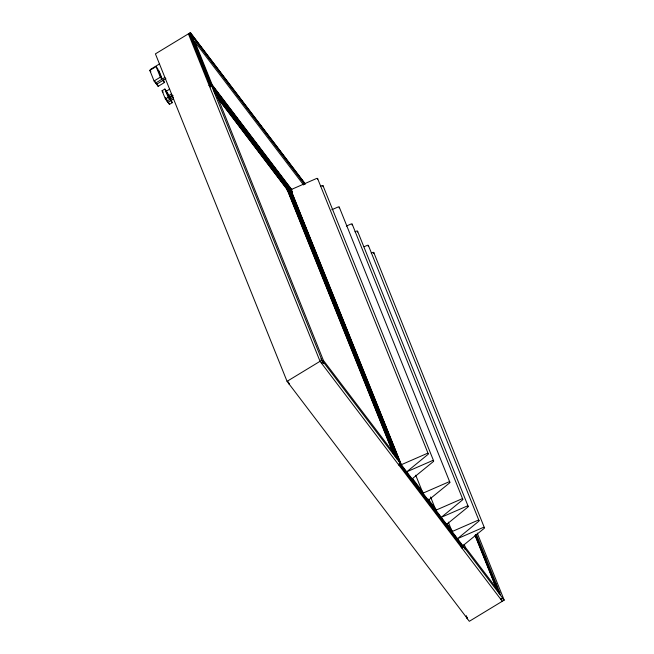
<?xml version="1.0" encoding="UTF-8"?>
<svg xmlns="http://www.w3.org/2000/svg" width="654" height="654" viewBox="0 0 654 654"><rect width="100%" height="100%" fill="white"/><g stroke="black" fill="none" stroke-linecap="round" stroke-linejoin="round"><path stroke-width="0.98" d="M412.102 478.891L433.357 461.561A0.826 0.638 -21.9 0 0 432.58 460.547L406.731 471.82L427.945 454.448A0.826 0.638 -21.9 0 0 427.176 453.426L401.327 464.708L290.785 189.734L316.634 178.452A0.826 0.638 -21.9 0 1 317.46 179.433M428.321 500.245L449.568 482.922A0.826 0.638 -21.9 0 0 448.799 481.9L422.95 493.173L415.731 475.221M446.649 524.385L467.904 507.054A0.826 0.638 -21.9 0 0 467.136 506.041L441.286 517.314L462.501 499.942A0.826 0.638 -21.9 0 0 461.724 498.92L435.883 510.202L430.561 496.966M462.869 545.738L484.124 528.407A0.826 0.638 -21.9 0 0 483.355 527.394L457.506 538.667L478.72 521.295A0.826 0.638 -21.9 0 0 477.943 520.273L452.102 531.555L448.301 522.105M477.216 533.035L504.185 600.127L469.319 621.3L467.357 618.725L466.335 615.97M305.197 183.995L190.289 32.7L155.415 53.873L287.057 381.339L467.422 618.676M188.581 34.139L189.276 33.722L209.877 84.955L209.174 85.38M291.725 191.385L210.384 84.284L189.905 33.338L190.6 32.913L305.222 183.823M150.224 69.561L159.601 63.863M163.361 79.886L164.424 82.535L158.154 86.344L154.074 80.982L149.815 70.387L156.093 66.577L157.663 68.637L161.922 79.232L160.353 77.164L156.093 66.577M154.074 80.982L160.353 77.164M164.955 77.385L155.644 83.042L154.916 81.243M156.584 84.276L165.895 78.627M171.16 99.931L172.272 102.694L169.484 104.387L165.405 99.024L162.078 90.743L164.865 89.042L166.435 91.11L169.762 99.392M165.356 91.764L169.648 89.157M171.438 93.882L168.315 95.778L169.255 97.021L172.378 95.124M165.405 99.024L168.192 97.332L164.865 89.042M169.239 98.092L173.147 95.721M173.22 97.291L166.974 101.084L165.495 97.405M173.302 99.056L167.915 102.326L166.803 99.563M210.384 84.284L211.087 83.867L190.6 32.913M209.501 86.336L211.389 85.192L321.923 360.166L400.371 463.441L398.482 464.585M214.937 93.179L215.779 92.672L288.34 188.213L395.981 455.961L395.139 456.467M394.378 454.579L287.507 188.72L288.34 188.213M286.55 189.84L288.201 188.834L284.498 183.962M289.771 190.012L290.613 189.496L401.147 464.471L463.048 545.967L461.168 547.112M463.629 547.619L462.869 545.722L462.452 545.926L400.788 464.732L290.368 190.052L290.785 189.799L292.019 191.418M287.057 381.339L321.923 360.166M322.577 360.926L323.411 360.419L215.779 92.672M321.294 362.962L322.34 362.324L322.659 362.733L321.613 363.371M399.267 465.615L401.213 464.479M463.073 545.109L463.833 546.997L461.953 548.142L461.193 546.254M464.479 547.766L465.321 547.259L464.176 544.422M498.953 593.153L499.795 592.647L476.594 534.931M500.735 599.211L501.781 598.574L502.092 598.982L501.046 599.62M320.427 186.276L322.046 185.572A0.826 0.638 -21.9 0 1 322.814 186.586M331.799 209.746L338.257 206.926A0.826 0.638 -21.9 0 1 339.083 207.898M346.342 226.063L351.19 223.946A0.826 0.638 -21.9 0 1 352.007 224.919M354.983 231.769L356.594 231.066A0.826 0.638 -21.9 0 1 357.419 232.039M364.18 246.713L367.409 245.299A0.826 0.638 -21.9 0 1 368.177 246.321M371.202 253.123L372.813 252.419A0.826 0.638 -21.9 0 1 373.589 253.441M304.805 184.076L190.183 33.166L210.662 84.121L292.273 191.679M189.905 33.338L304.519 184.248M303.57 184.959L194.974 41.979L212.215 84.873L291.815 189.668M211.087 83.867L291.807 190.15M210.94 83.949L291.668 190.232M290.368 190.052L292.215 192.489M291.88 192.309L290.229 190.134L400.649 464.822L462.313 546.008M213.351 90.113L215.828 93.367M216.131 93.767L217.365 95.394M218.91 97.438L220.153 99.065M221.068 100.266L224.15 104.338M226.946 108.008L230.028 112.071M232.799 115.709L236.503 120.589M238.064 122.641L240.533 125.895M243.288 129.533L244.522 131.16M245.757 132.778L246.991 134.405M249.182 137.283L252.885 142.163M254.406 144.158L256.875 147.412M258.109 149.038L259.344 150.665M260.3 151.924L263.382 155.987M266.129 159.601L267.363 161.227M272.031 167.375L275.743 172.255M276.626 173.424L279.716 177.487M282.536 181.199L283.771 182.826M285.005 184.453L286.239 186.079M287.122 187.24L288.357 188.867M214.741 92.124L224.003 104.313M229.554 111.63L234.5 118.137M240.672 126.263L244.375 131.135M245.61 132.762L246.844 134.389M251.782 140.888L256.72 147.387M262.892 155.521L267.208 161.203M273.38 169.337L277.705 175.019M210.408 87.007L209.117 85.372L210.997 84.227L190.289 32.7M216.172 94.797L287.507 188.72M224.943 106.667L226.178 108.294M235.448 120.491L238.53 124.554M246.566 135.125L249.035 138.378M257.684 149.766L261.387 154.646M270.65 166.844L271.884 168.47M280.533 179.85L281.768 181.477M283.002 183.104L284.237 184.73M217.251 97.258L288.283 190.78M217.365 97.659L287.122 189.496L393.062 453.034M162.862 80.467L164.424 82.535M149.815 70.387L150.861 71.76M167.612 94.045L168.552 95.288M168.192 97.332L172.272 102.694M162.078 90.743L163.124 92.116M323.411 360.419L395.981 455.961M465.321 547.259L499.795 592.647M412.658 478.663L422.95 492.217M428.092 498.986L436.095 509.523M446.96 523.821L452.102 530.598M463.833 546.997L504.185 600.127M321.882 360.812L323.73 363.248M465.01 549.254L463.024 545.747M322.651 362.005L323.894 363.632M461.691 546.392L400.027 465.207L399.422 463.702M502.297 601.271L320.043 361.31L188.401 33.844M373.835 252.665L484.393 527.696M368.431 245.552L478.99 520.576M357.615 231.312L468.174 506.343M352.212 224.199L462.77 499.223M499.19 591.764L500.335 594.6M484.622 555.884L485.759 558.729M495.667 583.376L496.811 586.221M475.376 534.498L498.193 591.265M475.172 535.266L496.86 589.213M475.156 535.683L496.5 588.772M339.279 207.179L449.838 482.202M323.06 185.818L433.618 460.849M317.656 178.706L428.215 453.729M466.269 616.011L467.357 618.725M289.828 188.466L400.371 463.441M395.376 455.07L396.896 458.863M294.292 204.007L295.436 206.852M305.344 231.5L306.489 234.345M308.018 238.13L309.154 240.974M317.157 260.881L318.302 263.726M319.831 267.519L320.975 270.364M328.978 290.27L330.115 293.115M330.883 295.011L332.019 297.856M333.548 301.649L334.693 304.494M340.023 317.762L341.167 320.607M342.696 324.4L343.841 327.245M356.414 358.523L357.558 361.368M365.561 381.274L366.698 384.119M368.227 387.912L369.371 390.757M377.374 410.663L378.519 413.508M381.944 422.043L383.089 424.887M388.427 438.155L389.563 441M391.092 444.794L392.237 447.638M398.662 464.111L399.324 465.623M287.31 189.505L393.185 452.87M320.959 358.891L321.727 360.779M288.365 382.075L289.093 383.882M288.291 382.108L289.019 383.914M169.68 96.252L170.424 98.092M158.955 70.755L161.791 77.818M167.375 92.345L170.702 100.626M168.74 102.547L169.484 104.387M157.083 83.696L158.154 86.344"/></g></svg>
